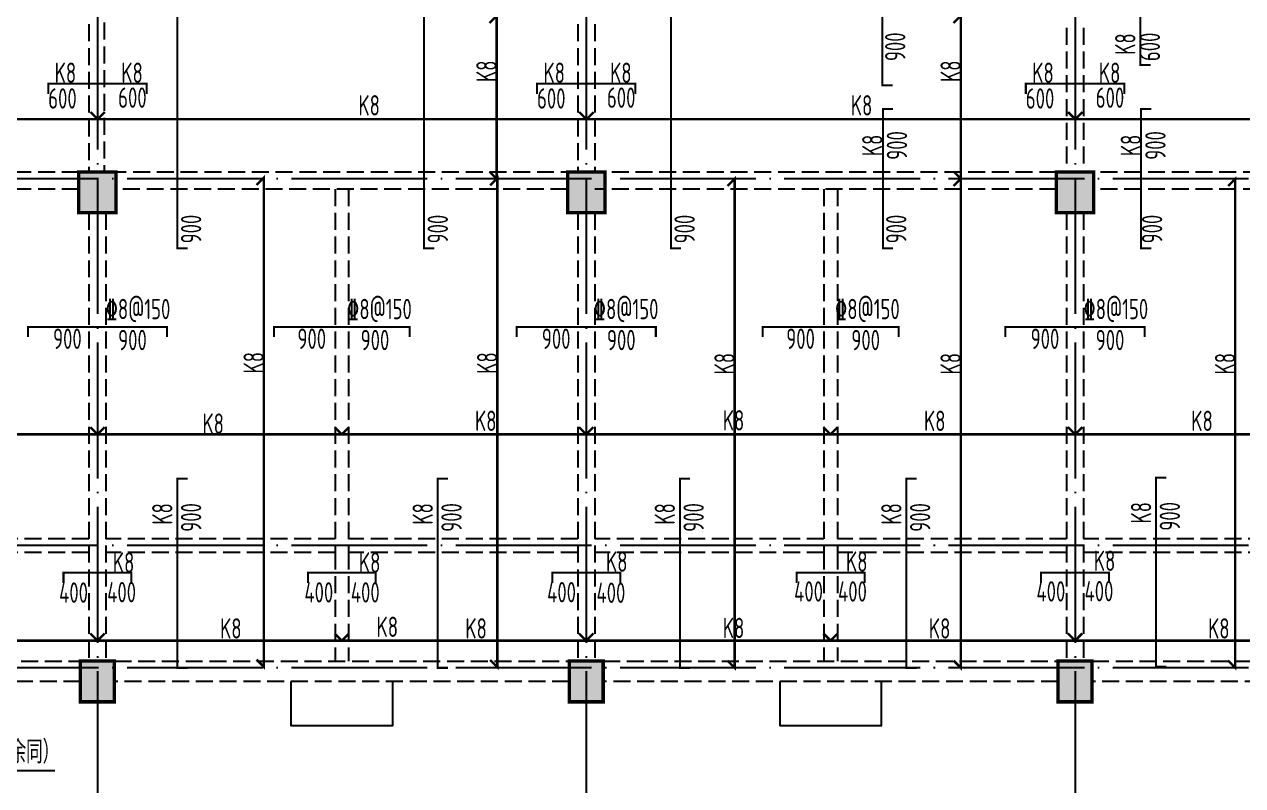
# Model space of a CAD drawing. Extents: x 127019 to 780419, y 327305 to 369305.
# Drawn here: x 555275 to 573220, y 338320 to 349528 of the extents above; entities that cross this region are included whole.
import ezdxf

# ---------------------------------------------------------------- set-up
doc = ezdxf.new("R2010")
doc.units = 0
doc.header["$LTSCALE"] = 1000
doc.header["$MEASUREMENT"] = 0
for name, pattern in [('CONTINOUS', [0]), ('DASH', [0.35, 0.25, -0.1]), ('DOTE', [2.42, 2, -0.2, 0.02, -0.2])]:
    doc.linetypes.add(name, pattern=pattern)
for name, color, linetype in [('2106', 2, 'CONTINUOUS'), ('COLU', 7, 'CONTINUOUS'), ('COLUMN', 7, 'CONTINUOUS'), ('DIM', 3, 'CONTINUOUS'), ('DIM_LEAD', 3, 'CONTINUOUS'), ('DOTE', 8, 'DOTE'), ('K-空调', 33, 'CONTINUOUS'), ('PUB_TEXT', 7, 'CONTINUOUS'), ('REIN', 1, 'CONTINUOUS'), ('板底筋', 24, 'CONTINUOUS'), ('板钢筋标', 7, 'CONTINUOUS'), ('柱涂实', 54, 'CONTINUOUS'), ('梁虚线', 4, 'DASH')]:
    doc.layers.add(name, color=color, linetype=linetype)
doc.styles.add('_TCH_DIM', font='SIMPLEX', dxfattribs={"bigfont": 'GBCBIG'})
doc.styles.add('TSSD_Rein', font='tssdeng.shx', dxfattribs={"width": 0.6, "bigfont": 'gbhzfs.shx'})

# ---------------------------------------------------------------- blocks, each defined once
blk = doc.blocks.new('A$C5E704440')
at = {"layer": '2106', "color": 8}
for points in [[(7475, -9500), (6925, -9500), (7475, -10100), (6925, -10100)], [(14675, -9500), (14125, -9500), (14675, -10100), (14125, -10100)], [(21875, -9500), (21325, -9500), (21875, -10100), (21325, -10100)], [(7450, -16700), (6950, -16700), (7450, -17300), (6950, -17300)], [(14650, -16700), (14150, -16700), (14650, -17300), (14150, -17300)], [(21850, -16700), (21350, -16700), (21850, -17300), (21350, -17300)]]:
    blk.add_solid(points, dxfattribs=at)
at = {"layer": 'COLUMN'}
for points in [[(6925, -10100), (7475, -10100), (7475, -9500), (6925, -9500)], [(14125, -10100), (14675, -10100), (14675, -9500), (14125, -9500)], [(21325, -10100), (21875, -10100), (21875, -9500), (21325, -9500)], [(7450, -17300), (6950, -17300), (6950, -16700), (7450, -16700)], [(14650, -17300), (14150, -17300), (14150, -16700), (14650, -16700)], [(21850, -17300), (21350, -17300), (21350, -16700), (21850, -16700)]]:
    blk.add_lwpolyline(points, close=True, dxfattribs=at)
blk = doc.blocks.new('A$C3F5563CA')
at = {"layer": 'K-空调'}
for points in [[(-36750, -200), (-36750, -850), (-35250, -850), (-35250, -200)], [(-29550, -200), (-29550, -850), (-28050, -850), (-28050, -200)]]:
    blk.add_lwpolyline(points, dxfattribs=at)

msp = doc.modelspace()

# ---------------------------------------------------------------- linework, layer by layer
at = {"layer": 'COLU', "const_width": 50}
for points in [[(556076.2, 347353.6), (556626.2, 347353.6), (556626.2, 346753.6), (556076.2, 346753.6)], [(563276.2, 347353.6), (563826.2, 347353.6), (563826.2, 346753.6), (563276.2, 346753.6)], [(570476.2, 347353.6), (571026.2, 347353.6), (571026.2, 346753.6), (570476.2, 346753.6)], [(556100.9, 340153.6), (556600.9, 340153.6), (556600.9, 339553.6), (556100.9, 339553.6)], [(563300.9, 340153.6), (563800.9, 340153.6), (563800.9, 339553.6), (563300.9, 339553.6)], [(570500.9, 340153.6), (571000.9, 340153.6), (571000.9, 339553.6), (570500.9, 339553.6)]]:
    msp.add_lwpolyline(points, close=True, dxfattribs=at)
at = {"layer": 'DIM_LEAD', "linetype": 'CONTINOUS'}
msp.add_line((554001, 338542.4), (555723.6, 338542.4), dxfattribs=at)
at = {"layer": 'DOTE'}
for p, q in [((556351.2, 359363.8), (556351.2, 337543.4)), ((563551.2, 359363.8), (563551.2, 337543.4)), ((570751.2, 359363.8), (570751.2, 337543.4)), ((597508.5, 347253.6), (547904.9, 347253.6)), ((597508.5, 341853.6), (547904.9, 341853.6)), ((597508.5, 340053.6), (547904.9, 340053.6))]:
    msp.add_line(p, q, dxfattribs=at)
at = {"layer": 'REIN', "const_width": 30}
for points in [[(557678.1, 350679.6), (557528.1, 350679.6), (557528.1, 346229.6), (557678.1, 346229.6)], [(561312.1, 350679.6), (561162.1, 350679.6), (561162.1, 346229.6), (561312.1, 346229.6)], [(564947.6, 350679.6), (564797.6, 350679.6), (564797.6, 346229.6), (564947.6, 346229.6)], [(568063, 350679.6), (567913, 350679.6), (567913, 348629.6), (568063, 348629.6)], [(571864.8, 349654.6), (571714.8, 349654.6), (571714.8, 348929.6), (571864.8, 348929.6)], [(557076.2, 348504.4), (557076.2, 348654.4), (555626.2, 348654.4), (555626.2, 348504.4)], [(564276.2, 348504.4), (564276.2, 348654.4), (562826.2, 348654.4), (562826.2, 348504.4)], [(571476.2, 348504.4), (571476.2, 348654.4), (570026.2, 348654.4), (570026.2, 348504.4)], [(568070.6, 348280.1), (567920.6, 348280.1), (567920.6, 346230.1), (568070.6, 346230.1)], [(571873.7, 348280.1), (571723.7, 348280.1), (571723.7, 346230.1), (571873.7, 346230.1)], [(557376.2, 344923.4), (557376.2, 345073.4), (555326.2, 345073.4), (555326.2, 344923.4)], [(560951.2, 344923.4), (560951.2, 345073.4), (558951.2, 345073.4), (558951.2, 344923.4)], [(564576.2, 344923.4), (564576.2, 345073.4), (562526.2, 345073.4), (562526.2, 344923.4)], [(568151.2, 344923.4), (568151.2, 345073.4), (566151.2, 345073.4), (566151.2, 344923.4)], [(571776.2, 344923.4), (571776.2, 345073.4), (569726.2, 345073.4), (569726.2, 344923.4)], [(557678.1, 342838.1), (557528.1, 342838.1), (557528.1, 340054.6), (557678.1, 340054.6)], [(561514.3, 342838.1), (561364.3, 342838.1), (561364.3, 340054.6), (561514.3, 340054.6)], [(565080.3, 342838.1), (564930.3, 342838.1), (564930.3, 340054.6), (565080.3, 340054.6)], [(568417.1, 342838.1), (568267.1, 342838.1), (568267.1, 340054.6), (568417.1, 340054.6)], [(572095.1, 342854.6), (571945.1, 342854.6), (571945.1, 340071.1), (572095.1, 340071.1)], [(556851.2, 341304.6), (556851.2, 341454.6), (555851.2, 341454.6), (555851.2, 341304.6)], [(560451.2, 341304.6), (560451.2, 341454.6), (559451.2, 341454.6), (559451.2, 341304.6)], [(564051.2, 341304.6), (564051.2, 341454.6), (563051.2, 341454.6), (563051.2, 341304.6)], [(567651.2, 341304.6), (567651.2, 341454.6), (566651.2, 341454.6), (566651.2, 341304.6)], [(571251.2, 341304.6), (571251.2, 341454.6), (570251.2, 341454.6), (570251.2, 341304.6)]]:
    msp.add_lwpolyline(points, dxfattribs=at)
at = {"layer": '板底筋', "const_width": 35}
for points in [[(562125.5, 347360.7), (562231.6, 347254.6), (562231.6, 349654.6), (562125.5, 349548.5)], [(568962.6, 347360.7), (569068.7, 347254.6), (569068.7, 349654.6), (568962.6, 349548.5)], [(549423.8, 348237), (549317.8, 348130.9), (556354.4, 348130.9), (556248.3, 348237)], [(556460.5, 348237), (556354.4, 348130.9), (563554.4, 348130.9), (563448.3, 348237)], [(563660.5, 348237), (563554.4, 348130.9), (570754.4, 348130.9), (570648.3, 348237)], [(570860.5, 348237), (570754.4, 348130.9), (577954.4, 348130.9), (577848.3, 348237)], [(558696.2, 340175), (558802.3, 340068.9), (558802.3, 347268.9), (558696.2, 347162.8)], [(562135.6, 340170.8), (562241.7, 340064.7), (562241.7, 347264.7), (562135.6, 347158.7)], [(565631.6, 340160.7), (565737.6, 340054.6), (565737.6, 347254.6), (565631.6, 347148.5)], [(568962.6, 340160.7), (569068.7, 340054.6), (569068.7, 347254.6), (568962.6, 347148.5)], [(573005.1, 340160.7), (573111.2, 340054.6), (573111.2, 347254.6), (573005.1, 347148.5)], [(552857.3, 343598.2), (552751.2, 343492.2), (556351.2, 343492.2), (556245.1, 343598.2)], [(556457.3, 343598.2), (556351.2, 343492.2), (559951.2, 343492.2), (559845.1, 343598.2)], [(560057.3, 343598.2), (559951.2, 343492.2), (563551.2, 343492.2), (563445.1, 343598.2)], [(563657.3, 343598.2), (563551.2, 343492.2), (567151.2, 343492.2), (567045.1, 343598.2)], [(567257.3, 343598.2), (567151.2, 343492.2), (570751.2, 343492.2), (570645.1, 343598.2)], [(570857.3, 343598.2), (570751.2, 343492.2), (574351.2, 343492.2), (574245.1, 343598.2)], [(552857.3, 340560.7), (552751.2, 340454.6), (556351.2, 340454.6), (556245.1, 340560.7)], [(556457.3, 340560.7), (556351.2, 340454.6), (559951.2, 340454.6), (559845.1, 340560.7)], [(560057.3, 340560.7), (559951.2, 340454.6), (563551.2, 340454.6), (563445.1, 340560.7)], [(563657.3, 340560.7), (563551.2, 340454.6), (567151.2, 340454.6), (567045.1, 340560.7)], [(567257.3, 340560.7), (567151.2, 340454.6), (570751.2, 340454.6), (570645.1, 340560.7)], [(570857.3, 340560.7), (570751.2, 340454.6), (574351.2, 340454.6), (574245.1, 340560.7)]]:
    msp.add_lwpolyline(points, dxfattribs=at)
at = {"layer": '梁虚线'}
for p, q in [((556226.2, 349528.6), (556226.2, 347353.6)), ((556451.2, 349553.6), (556451.2, 347353.6)), ((563426.2, 349528.6), (563426.2, 347378.6)), ((563676.2, 349528.6), (563676.2, 347378.6)), ((570626.2, 349478.6), (570626.2, 347428.6)), ((570876.2, 349478.6), (570876.2, 347428.6)), ((556076.2, 347353.6), (549276.2, 347353.6)), ((563426.2, 347353.6), (556600.9, 347353.6)), ((570476.2, 347353.6), (563676.2, 347353.6)), ((577676.2, 347353.6), (571026.2, 347353.6)), ((556076.2, 347103.6), (549505.8, 347103.6)), ((563276.2, 347103.6), (556600.9, 347103.6)), ((559851.2, 347103.6), (559851.2, 341753.6)), ((560051.2, 347103.6), (560051.2, 341753.6)), ((570476.2, 347103.6), (563676.2, 347103.6)), ((567051.2, 347103.6), (567051.2, 341753.6)), ((567251.2, 347103.6), (567251.2, 341753.6)), ((577676.2, 347103.6), (571026.2, 347103.6)), ((556226.2, 346753.6), (556226.2, 340178.6)), ((556476.2, 346753.6), (556476.2, 340178.6)), ((563426.2, 346753.6), (563426.2, 340153.6)), ((563676.2, 346753.6), (563676.2, 340153.6)), ((570626.2, 346753.6), (570626.2, 340153.6)), ((570876.2, 346753.6), (570876.2, 340153.6)), ((556226.2, 341953.6), (552851.2, 341953.6)), ((559851.2, 341953.6), (556476.2, 341953.6)), ((563426.2, 341953.6), (560051.2, 341953.6)), ((567051.2, 341953.6), (563676.2, 341953.6)), ((570626.2, 341953.6), (567251.2, 341953.6)), ((574251.2, 341953.6), (570876.2, 341953.6)), ((556226.2, 341753.6), (552851.2, 341753.6)), ((559851.2, 341753.6), (556476.2, 341753.6)), ((559851.2, 341753.6), (559851.2, 340153.6)), ((563426.2, 341753.6), (560051.2, 341753.6)), ((560051.2, 341753.6), (560051.2, 340153.6)), ((567051.2, 341753.6), (563676.2, 341753.6)), ((567051.2, 341753.6), (567051.2, 340153.6)), ((570626.2, 341753.6), (567251.2, 341753.6)), ((567251.2, 341753.6), (567251.2, 340153.6)), ((574251.2, 341753.6), (570876.2, 341753.6)), ((549276.2, 340153.6), (556100.9, 340153.6)), ((556600.9, 340153.6), (563300.9, 340153.6)), ((563800.9, 340153.6), (570500.9, 340153.6)), ((571000.9, 340153.6), (577700.9, 340153.6)), ((556100.9, 339853.6), (549276.2, 339853.6)), ((563300.9, 339853.6), (556600.9, 339853.6)), ((563300.9, 339853.6), (556600.9, 339853.6)), ((570500.9, 339853.6), (563800.9, 339853.6)), ((570500.9, 339853.6), (563800.9, 339853.6)), ((577700.9, 339853.6), (571000.9, 339853.6)), ((577700.9, 339853.6), (571000.9, 339853.6))]:
    msp.add_line(p, q, dxfattribs=at)

# ---------------------------------------------------------------- block references
at = {"layer": 'DIM', "linetype": 'CONTINOUS'}
msp.add_blockref('A$C3F5563CA', (595951.2, 340053.6), dxfattribs=at)
at = {"layer": '柱涂实', "color": 7, "linetype": 'CONTINOUS'}
msp.add_blockref('A$C5E704440', (549151.2, 356853.6), dxfattribs=at)

# ---------------------------------------------------------------- texts
at = {"layer": 'PUB_TEXT', "linetype": 'CONTINOUS', "style": '_TCH_DIM'}
msp.add_text('空调板（余同）', height=337.59, dxfattribs=at).set_placement((554085.7, 338647.4))
at = {"layer": '板钢筋标', "style": 'TSSD_Rein', "width": 0.7}
for s, p in [('900', (568253, 348986.7)), ('K8', (571641.5, 349079.6)), ('600', (572003.7, 348986.7)), ('K8', (562231.6, 348679.1)), ('K8', (569068.7, 348679.1)), ('K8', (567915.9, 347587.2)), ('900', (568277.9, 347533.7)), ('K8', (571723.7, 347587.2)), ('900', (572085.7, 347533.7)), ('900', (557880.9, 346303)), ('900', (561514.8, 346303)), ('900', (565150.3, 346303)), ('900', (568268.6, 346303.5)), ('900', (572036.2, 346303)), ('K8', (558802.3, 344387.8)), ('K8', (562241.7, 344383.6)), ('K8', (565737.6, 344373.5)), ('K8', (569068.7, 344373.5)), ('K8', (573111.2, 344373.5)), ('K8', (557456.7, 342162)), ('900', (557880.9, 342057)), ('K8', (561292.9, 342162)), ('900', (561717, 342057)), ('K8', (564858.9, 342162)), ('900', (565283, 342057)), ('K8', (568195.7, 342162)), ('900', (568619.8, 342057)), ('K8', (571873.7, 342178.6)), ('900', (572297.8, 342073.5))]:
    msp.add_text(s, height=300, rotation=90, dxfattribs=at).set_placement(p)
for s, p in [('K8', (555720.9, 348665.5)), ('K8', (556702.5, 348665.5)), ('K8', (562920.9, 348665.5)), ('K8', (563902.5, 348665.5)), ('K8', (570120.9, 348665.5)), ('K8', (571102.5, 348665.5)), ('600', (555626.2, 348286.9)), ('600', (556656.2, 348298.7)), ('600', (562826.2, 348286.9)), ('600', (563856.2, 348298.7)), ('600', (570026.2, 348286.9)), ('600', (571056.2, 348298.7)), ('K8', (560195, 348185.5)), ('K8', (567448.4, 348185.5)), ('%%1328@150', (556472.5, 345186.7)), ('%%1328@150', (560029.2, 345186.7)), ('%%1328@150', (563662.8, 345186.7)), ('%%1328@150', (567216.6, 345186.7)), ('%%1328@150', (570876.3, 345186.7)), ('900', (555697.2, 344749.3)), ('900', (556656.2, 344730.3)), ('900', (559297.2, 344749.3)), ('900', (560228, 344730.3)), ('900', (562897.2, 344749.3)), ('900', (563856.2, 344730.3)), ('900', (566497.2, 344749.3)), ('900', (567456.2, 344730.3)), ('900', (570097.2, 344749.3)), ('900', (571056.2, 344730.3)), ('K8', (561912.5, 343540.8)), ('K8', (565562.7, 343547.7)), ('K8', (568526.3, 343540.8)), ('K8', (572463.5, 343540.8)), ('K8', (557897.6, 343499.9)), ('K8', (556577.8, 341454.6)), ('K8', (560202.8, 341454.6)), ('K8', (563842.2, 341468.1)), ('K8', (567377.8, 341468.1)), ('K8', (571028.2, 341480.2)), ('400', (566613.1, 341028.6)), ('400', (567260.3, 341028.6)), ('400', (570182.5, 341029.2)), ('400', (570891.1, 341032.3)), ('400', (555786.6, 341012)), ('400', (556494.7, 341017.8)), ('400', (559399.4, 341015.4)), ('400', (560083.5, 341015.4)), ('400', (562974.8, 341017.3)), ('400', (563702.3, 341010)), ('K8', (558157.4, 340484.4)), ('K8', (560462.4, 340508.4)), ('K8', (561770.3, 340484.4)), ('K8', (565562.7, 340491.4)), ('K8', (568598.6, 340484.4)), ('K8', (572710.9, 340484.4))]:
    msp.add_text(s, height=300, dxfattribs=at).set_placement(p)

doc.saveas('drawing.dxf')
